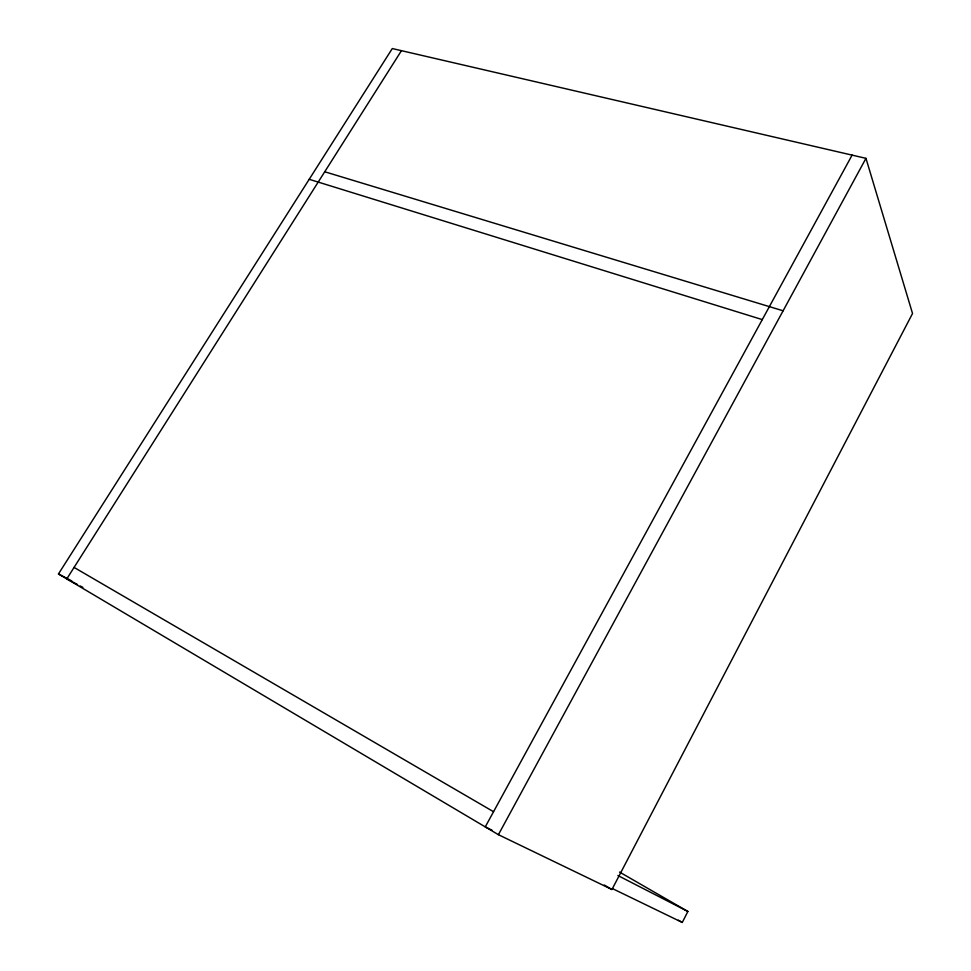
<?xml version="1.0" encoding="UTF-8"?>
<svg xmlns="http://www.w3.org/2000/svg" width="971" height="971" viewBox="0 0 971 971"><rect width="100%" height="100%" fill="white"/><g stroke="black" fill="none" stroke-linecap="round" stroke-linejoin="round"><path stroke-width="1.46" d="M612.713 888.72L682.273 922.45L687.869 911.466L619.547 872.067M611.948 889.509L912.534 313.512L865.962 158.334L392.284 48.55L58.466 573.958L498.402 834.684L611.948 889.509L604.278 885.018M498.402 834.684L865.962 158.334M852.101 155.117L485.257 826.904L492.03 830.181M401.448 50.674L66.805 578.886L77.522 584.542M324.739 171.77L783.099 310.793M309.203 179.295L762.271 319.605M617.896 875.526L687.869 911.466M58.466 573.958L71.793 580.974M80.192 585.962L82.875 587.37M74.075 567.416L493.547 811.72M678.353 920.168L682.273 922.45"/></g></svg>
